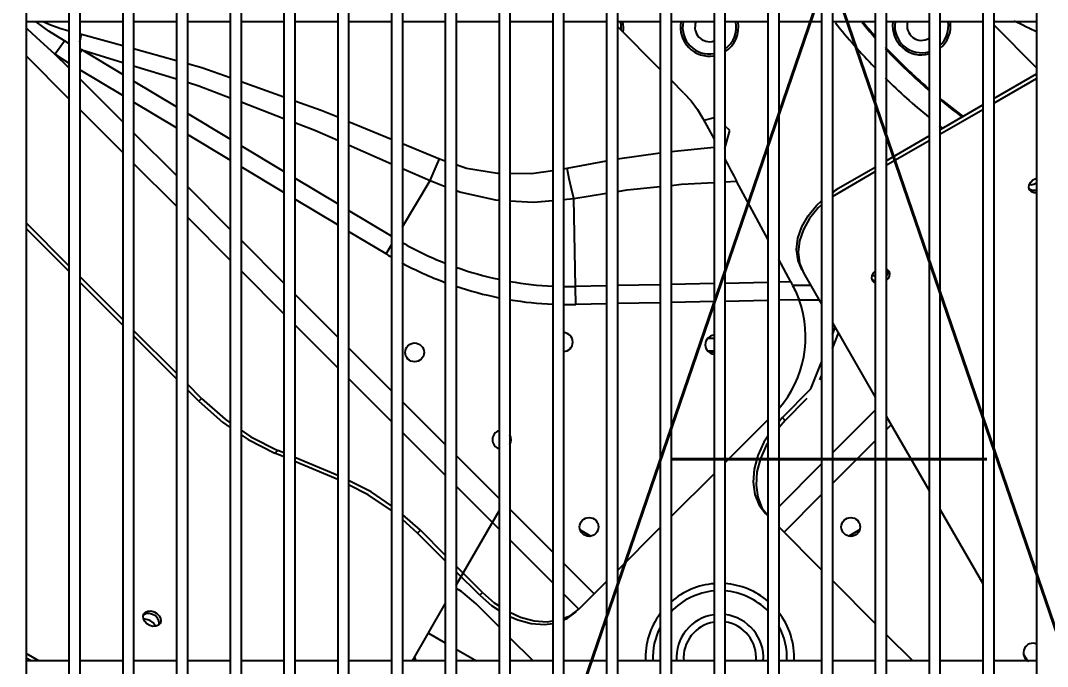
# Model space of a CAD drawing. Header units: metres. Extents: x -367 to 374, y -238 to 224.
# Drawn here: x 242.5849 to 242.868, y 217.6391 to 217.817 of the extents above; entities that cross this region are included whole.
import ezdxf
from ezdxf.enums import TextEntityAlignment as Align

# ---------------------------------------------------------------- set-up
doc = ezdxf.new("R2010")
doc.units = ezdxf.units.M
for name, color, linetype in [('ELE-ALIMENTADORES', 160, 'Continuous'), ('LA_BAU_BASES GERAIS_R00$0$ARQ-XREF-ATT', 8, 'Continuous'), ('LA_BAU_BASES GERAIS_R00$0$BASE', 253, 'Continuous'), ('LA_BAU_BASES GERAIS_R00$0$dutos', 31, 'Continuous')]:
    doc.layers.add(name, color=color, linetype=linetype)
doc.styles.add('LA_BAU_BASES GERAIS_R00$0$R60-125-RS', font='romans.shx', dxfattribs={"height": 0.19})
doc.styles.add('LA_BAU_BASES GERAIS_R00$0$R80-100-RS', font='romans.shx', dxfattribs={"height": 0.203})

# ---------------------------------------------------------------- blocks, each defined once
blk = doc.blocks.new('LA_BAU_BASES GERAIS_R00$0$A$C5BA41825')
at = {"layer": 'LA_BAU_BASES GERAIS_R00$0$dutos', "color": 251}
for p, q in [((-24.16357084344113, 40.12119266126558), (-24.16357084344113, 39.27525855573538)), ((-24.15175084344113, 40.12119266126558), (-24.15175084344113, 39.27525855573538)), ((-24.14875084344113, 40.12119266126558), (-24.14875084344113, 39.27525855573538)), ((-24.13693084344113, 40.12119266126558), (-24.13693084344113, 39.27525855573538)), ((-24.13393084344113, 40.12119266126558), (-24.13393084344113, 39.27525855573538)), ((-24.12211084344113, 40.12119266126558), (-24.12211084344113, 39.27525855573538)), ((-24.11911084344113, 40.12119266126558), (-24.11911084344113, 39.27525855573538)), ((-24.10729084344113, 40.12119266126558), (-24.10729084344113, 39.27525855573538)), ((-24.10429084344113, 40.12119266126558), (-24.10429084344113, 39.27525855573538)), ((-24.09247084344113, 40.12119266126558), (-24.09247084344113, 39.27525855573538)), ((-24.08947084344113, 40.12119266126558), (-24.08947084344113, 39.27525855573538)), ((-24.07765084344113, 40.12119266126558), (-24.07765084344113, 39.27525855573538)), ((-24.07465084344113, 40.12119266126558), (-24.07465084344113, 39.27525855573538)), ((-24.06283084344113, 40.12119266126558), (-24.06283084344113, 39.27525855573538)), ((-24.05983084344113, 40.12119266126558), (-24.05983084344113, 39.27525855573538)), ((-24.04801084344113, 40.12119266126558), (-24.04801084344113, 39.27525855573538)), ((-24.04501084344113, 40.12119266126558), (-24.04501084344113, 39.27525855573538)), ((-24.03319084344113, 40.12119266126558), (-24.03319084344113, 39.27525855573538)), ((-24.03019084344113, 40.12119266126558), (-24.03019084344113, 39.27525855573538)), ((-24.01837084344113, 40.12119266126558), (-24.01837084344113, 39.27525855573538)), ((-24.01537084344113, 40.12119266126558), (-24.01537084344113, 39.27525855573538)), ((-24.00355084344113, 40.12119266126558), (-24.00355084344113, 39.27525855573538)), ((-24.00055084344113, 40.12119266126558), (-24.00055084344113, 39.27525855573538)), ((-23.98873084344113, 40.12119266126558), (-23.98873084344113, 39.27525855573538)), ((-23.98573084344113, 40.12119266126558), (-23.98573084344113, 39.27525855573538)), ((-23.97391084344112, 40.12119266126558), (-23.97391084344112, 39.27525855573538)), ((-23.97091084344112, 40.12119266126558), (-23.97091084344112, 39.27525855573538)), ((-23.95909084344112, 40.12119266126558), (-23.95909084344112, 39.27525855573538)), ((-23.95609084344112, 40.12119266126558), (-23.95609084344112, 39.27525855573538)), ((-23.94427084344112, 40.12119266126558), (-23.94427084344112, 39.27525855573538)), ((-23.94127084344112, 40.12119266126558), (-23.94127084344112, 39.27525855573538)), ((-23.92945084344112, 40.12119266126558), (-23.92945084344112, 39.27525855573538)), ((-23.92645084344112, 40.12119266126558), (-23.92645084344112, 39.27525855573538)), ((-23.91463084344112, 40.12119266126558), (-23.91463084344112, 39.27525855573538)), ((-23.91163084344112, 40.12119266126558), (-23.91163084344112, 39.27525855573538)), ((-23.89981084344112, 40.12119266126558), (-23.89981084344112, 39.27525855573538)), ((-23.89681084344112, 40.12119266126558), (-23.89681084344112, 39.27525855573538)), ((-23.88499084344112, 40.12119266126558), (-23.88499084344112, 39.27525855573538)), ((-24.15175084344113, 39.87665567005251), (-24.16357084344113, 39.87665567005251)), ((-24.13693084344113, 39.87665567005251), (-24.14875084344113, 39.87665567005251)), ((-24.12211084344113, 39.87665567005251), (-24.13393084344113, 39.87665567005251)), ((-24.10729084344113, 39.87665567005251), (-24.11911084344113, 39.87665567005251)), ((-24.09247084344113, 39.87665567005251), (-24.10429084344113, 39.87665567005251)), ((-24.07765084344113, 39.87665567005251), (-24.08947084344113, 39.87665567005251)), ((-24.06283084344113, 39.87665567005251), (-24.07465084344113, 39.87665567005251)), ((-24.04801084344113, 39.87665567005251), (-24.05983084344113, 39.87665567005251)), ((-24.03319084344113, 39.87665567005251), (-24.04501084344113, 39.87665567005251)), ((-24.01837084344113, 39.87665567005251), (-24.03019084344113, 39.87665567005251)), ((-24.00355084344113, 39.87665567005251), (-24.01537084344113, 39.87665567005251)), ((-23.98873084344113, 39.87665567005251), (-24.00055084344113, 39.87665567005251)), ((-23.98873084344113, 39.86359384003799), (-24.00055084344113, 39.87541384003794)), ((-23.97391084344112, 39.87665567005251), (-23.98573084344113, 39.87665567005251)), ((-23.95909084344112, 39.87665567005251), (-23.97091084344112, 39.87665567005251)), ((-23.94427084344112, 39.87665567005251), (-23.95609084344112, 39.87665567005251)), ((-23.92945084344112, 39.87665567005251), (-23.94127084344112, 39.87665567005251)), ((-23.91463084344112, 39.87665567005251), (-23.92645084344112, 39.87665567005251)), ((-23.89981084344112, 39.87665567005251), (-23.91163084344112, 39.87665567005251)), ((-23.88499084344112, 39.87665567005251), (-23.89681084344112, 39.87665567005251)), ((-23.88499084344112, 39.86400557476634), (-23.89681084344112, 39.87582557476628)), ((-24.14875084344113, 39.87342887552234), (-24.14832913760622, 39.87332357959247)), ((-24.14832913760622, 39.87332357959247), (-24.13693084344113, 39.87016589956409)), ((-24.15559899959458, 39.86782743651872), (-24.15301522703349, 39.87147522368889)), ((-24.15175084344113, 39.87077140457723), (-24.15301522570476, 39.87147522556415)), ((-24.13393084344113, 39.86933480677578), (-24.12211084344113, 39.8660603011881)), ((-24.15175084344113, 39.85552928036554), (-24.16357084344113, 39.8673492803656)), ((-24.15175084344113, 39.86397928036524), (-24.15559899959458, 39.86782743651872)), ((-24.14821095983785, 39.86894215262339), (-24.14875084344113, 39.86920312631287)), ((-24.14875084344113, 39.86804363541864), (-24.14821095983676, 39.86894215262453)), ((-24.14821095987713, 39.86894215264851), (-24.13693084344113, 39.865492739611)), ((-24.13693084344113, 39.86216437490452), (-24.14821095987713, 39.86894215264851)), ((-24.13393084344113, 39.86457535199509), (-24.12211084344113, 39.86096084479254)), ((-24.13693084344113, 39.85637625235358), (-24.14875084344113, 39.86347842487032)), ((-24.13693084344113, 39.84915928036526), (-24.14875084344113, 39.8609792803652)), ((-23.89681084344112, 39.85554541524812), (-23.88499084344112, 39.86236969543029)), ((-23.89681084344112, 39.85429768711356), (-23.88499084344112, 39.86112196729573)), ((-24.12211084344113, 39.85325962053105), (-24.13393084344113, 39.86036179304779)), ((-24.10429084344113, 39.86026458602669), (-24.09247084344113, 39.8560496556812)), ((-23.98220075184767, 39.85706374844449), (-23.98573084344113, 39.86059384003795)), ((-24.13693084344113, 39.84070928036556), (-24.14875084344113, 39.85252928036562)), ((-24.12211084344113, 39.84747149797909), (-24.13393084344113, 39.85457367049582)), ((-24.10429084344113, 39.8546167982754), (-24.09247084344113, 39.85009515398019)), ((-23.91163084344112, 39.84698908425867), (-23.89981084344112, 39.85381336444084)), ((-23.91163084344112, 39.84574135612411), (-23.89981084344112, 39.85256563630628)), ((-24.10729084344113, 39.84435486615655), (-24.11911084344113, 39.85145703867317)), ((-23.97699982228476, 39.85007353970013), (-23.97391084344112, 39.84433686470345)), ((-23.97391084344112, 39.85025313746121), (-23.97669430741421, 39.84950615494085)), ((-24.07465084344113, 39.8492702598387), (-24.06283084344113, 39.84439522592231)), ((-23.96959233695567, 39.84671995650262), (-23.97091084344112, 39.84803846298814)), ((-23.97091084344112, 39.84179922330918), (-23.96959233695567, 39.84671995650262)), ((-24.12211084344113, 39.83433928036527), (-24.13393084344113, 39.84615928036521)), ((-24.10729084344113, 39.83856674360561), (-24.11911084344113, 39.84566891612235)), ((-23.92645084344112, 39.83843275326922), (-23.91463084344112, 39.84525703345139)), ((-23.92645084344112, 39.83718502513466), (-23.91463084344112, 39.84400930531683)), ((-24.09247084344113, 39.83545011178308), (-24.10429084344113, 39.84255228429981)), ((-24.07465084344113, 39.8427736748165), (-24.06283084344113, 39.83761466668193)), ((-24.05983084344113, 39.84315790766891), (-24.0496151273564, 39.83894454367578)), ((-23.98573084344113, 39.8410191339899), (-23.97391084344112, 39.84214825601828)), ((-24.0496151273564, 39.83894454367578), (-24.04801084344113, 39.83840138372557)), ((-24.01442865896294, 39.83635703887796), (-24.00355084344113, 39.83842924442013)), ((-24.00055084344113, 39.83899126974381), (-23.98873084344113, 39.84064878553909)), ((-23.97091084344112, 39.83883480293503), (-23.97006412010949, 39.83737176161071)), ((-24.12211084344113, 39.82588928036557), (-24.13393084344113, 39.83770928036563)), ((-24.09247084344113, 39.829661989231), (-24.10429084344113, 39.83676416174774)), ((-24.05983084344113, 39.83630527375465), (-24.05219311884768, 39.83297167956596)), ((-24.01537084344113, 39.83622142520233), (-24.01442865896294, 39.83635703887796)), ((-23.94127084344112, 39.82862869414521), (-23.92945084344112, 39.83545297432738)), ((-23.93958973205131, 39.83084701239318), (-23.92945084344112, 39.83670070246194)), ((-24.07765084344113, 39.82654535740846), (-24.08947084344113, 39.8336475299252)), ((-24.05983084344113, 39.82026037123364), (-24.05219311884768, 39.83297167956596)), ((-24.05219311884768, 39.83297167956596), (-24.04801084344113, 39.83136607855909)), ((-23.97091084344112, 39.83261050502449), (-23.9676919833033, 39.83278755302013)), ((-23.95909084344112, 39.81681400756088), (-23.9676919833033, 39.83278755302013)), ((-24.10729084344113, 39.81951928036517), (-24.11911084344113, 39.83133928036523)), ((-23.94127084344112, 39.82971563677143), (-23.93958973341167, 39.83084701160772)), ((-24.07765084344113, 39.82075723485764), (-24.08947084344113, 39.82785940737426)), ((-24.01537084344113, 39.82779892012957), (-24.01260766775022, 39.82804943007545)), ((-24.01260766775022, 39.82804943007545), (-24.00355084344113, 39.82949315071573)), ((-24.01199506422222, 39.79883141000016), (-24.01260766775022, 39.82804943007545)), ((-24.06283084344113, 39.81764060303499), (-24.07465084344113, 39.82474277555173)), ((-24.15175084344113, 39.80952928036527), (-24.16357084344113, 39.82134928036521)), ((-24.10729084344113, 39.81106928036559), (-24.11911084344113, 39.82288928036564)), ((-24.15175084344113, 39.80797928036554), (-24.16357084344113, 39.8197992803656)), ((-24.06433849954694, 39.81275837166379), (-24.07465084344113, 39.81895465299976)), ((-24.09247084344113, 39.80469928036518), (-24.10429084344113, 39.81651928036524)), ((-24.06433849954694, 39.81275837166379), (-24.06283084344113, 39.81526753278706)), ((-23.95274888392476, 39.80503608274523), (-23.95609084344112, 39.81124257898955)), ((-23.95035319780585, 39.81026559608233), (-23.94925208510076, 39.80758269880744)), ((-24.09247084344113, 39.7962492803656), (-24.10429084344113, 39.80806928036554)), ((-23.94925208510076, 39.80758269880744), (-23.94427084344112, 39.79895493516926)), ((-23.92645084344112, 39.80860906089754), (-23.92617110237131, 39.8084935313907)), ((-23.92617110237131, 39.8084935313907), (-23.92570302079204, 39.80799452295537)), ((-24.13693084344113, 39.79470928036528), (-24.14875084344113, 39.80652928036523)), ((-24.13693084344113, 39.79315928036556), (-24.14875084344113, 39.80497928036561)), ((-23.98873084344113, 39.80428166217541), (-24.00055084344113, 39.80403383656301)), ((-23.97391084344112, 39.8045923876881), (-23.98573084344113, 39.80434456207684)), ((-23.95909084344112, 39.80490311320193), (-23.97091084344112, 39.80465528759066)), ((-23.95274888392476, 39.80503608274523), (-23.95609084344112, 39.80496601310335)), ((-24.07765084344113, 39.7898792803652), (-24.08947084344113, 39.80169928036526)), ((-24.00355084344113, 39.80397093666159), (-24.01209906499967, 39.80379170923027)), ((-23.94719819487494, 39.80402525658383), (-23.95225048051312, 39.80402525658383)), ((-24.00355084344113, 39.79900845688519), (-24.01199506422222, 39.79883141000016)), ((-23.98873084344113, 39.79931918239902), (-24.00055084344113, 39.79907135678673)), ((-23.97391084344112, 39.79962990791182), (-23.98573084344113, 39.79938208230055)), ((-23.95909084344112, 39.79994063342554), (-23.97091084344112, 39.79969280781324)), ((-23.95046437020876, 39.80012150153073), (-23.95609084344112, 39.80000353332707)), ((-23.94487436004113, 39.80000025658308), (-23.95046437020876, 39.80000025658308)), ((-24.07765084344113, 39.78142928036561), (-24.08947084344113, 39.79324928036556)), ((-23.94127084344112, 39.79375878274629), (-23.92945084344112, 39.77328594220091)), ((-24.12211084344113, 39.77988928036518), (-24.13393084344113, 39.79170928036524)), ((-24.12211084344113, 39.77833928036557), (-24.13393084344113, 39.79015928036563)), ((-23.94127084344112, 39.79057098949909), (-23.94052248184912, 39.79246258244564)), ((-23.94127084344112, 39.78674794498852), (-23.93962498961676, 39.79090808030014)), ((-24.06283084344113, 39.77505928036521), (-24.07465084344113, 39.78687928036527)), ((-23.94720792480003, 39.77556415144193), (-23.94427084344112, 39.7829880524547)), ((-23.94470535201276, 39.77806672422923), (-23.94427084344112, 39.77916500794527)), ((-24.11520106850076, 39.77297950542481), (-24.11911084344113, 39.77688928036525)), ((-24.06283084344113, 39.76660928036563), (-24.07465084344113, 39.77842928036557)), ((-24.11597606850113, 39.77220450542563), (-24.11911084344113, 39.77533928036564)), ((-23.95506723819494, 39.76770483804705), (-23.94720792480003, 39.77556415144193)), ((-24.11597606850113, 39.77220450542563), (-24.11520106850076, 39.77297950542481)), ((-24.04801084344113, 39.76023928036523), (-24.05983084344113, 39.77205928036528)), ((-23.95429223819458, 39.76692983804776), (-23.94822255798331, 39.7729995182591)), ((-23.95506723819494, 39.76770483804705), (-23.95609084344112, 39.76652798415864)), ((-23.95429223819458, 39.76692983804776), (-23.95506723819494, 39.76770483804705)), ((-23.94127084344112, 39.75795123280091), (-23.92945084344112, 39.76977123280085)), ((-23.92645084344112, 39.76808978977795), (-23.91463084344112, 39.74761694923245)), ((-23.97091084344112, 39.75521657186016), (-23.95909084344112, 39.7670365718601)), ((-23.95429223819458, 39.76692983804776), (-23.95609084344112, 39.7648619553496)), ((-23.92645084344112, 39.76432123280119), (-23.9250714558524, 39.76570062038991)), ((-24.04801084344113, 39.75178928036564), (-24.05983084344113, 39.76360928036559)), ((-23.94127084344112, 39.74950123280121), (-23.92945084344112, 39.76132123280127)), ((-24.09417403406622, 39.7586512008005), (-24.09494903406549, 39.75787620080121)), ((-24.09247084344113, 39.75683485493289), (-24.09494903406549, 39.75787620080121)), ((-24.09247084344113, 39.7579355131129), (-24.09417403406622, 39.7586512008005)), ((-24.07765084344113, 39.75170808830774), (-24.08947084344113, 39.75667490080411)), ((-24.03319084344113, 39.74541928036524), (-24.04501084344113, 39.75723928036518)), ((-24.07765084344113, 39.75060743012773), (-24.08947084344113, 39.75557424262411)), ((-23.95609084344112, 39.74313123280081), (-23.94427084344112, 39.75495123280086)), ((-23.98573084344113, 39.74039657186017), (-23.97391084344112, 39.75221657186012)), ((-24.03319084344113, 39.73696928036554), (-24.04501084344113, 39.7487892803656)), ((-23.95462358738076, 39.73614848886155), (-23.94427084344112, 39.74650123280128)), ((-24.04501084344113, 39.72156509131037), (-24.03319084344113, 39.74203793185575)), ((-24.01837084344113, 39.73059928036525), (-24.03019084344113, 39.7424192803652)), ((-23.96069567003567, 39.74281839329069), (-23.95909084344112, 39.74069415286306)), ((-23.91163084344112, 39.74242079681073), (-23.89981084344112, 39.72194795626524)), ((-24.05486032248985, 39.73663875941395), (-24.05983084344113, 39.74103011862815)), ((-24.05563532248912, 39.73586375941363), (-24.05983084344113, 39.73957042110374)), ((-24.05486032248985, 39.73663875941395), (-24.05563532248912, 39.73586375941363)), ((-24.04801084344113, 39.72978928036525), (-24.05486032248985, 39.73663875941395)), ((-24.01079349624658, 39.73673780227682), (-24.0078484820564, 39.73503749754161)), ((-24.00055084344113, 39.72557657186019), (-23.98873084344113, 39.73739657186013)), ((-23.95609084344112, 39.73761574492198), (-23.94427084344112, 39.72579574492192)), ((-23.93380620484476, 39.73674829953109), (-23.93676737834076, 39.73503866521582)), ((-24.04801084344113, 39.72823928036564), (-24.05563532248912, 39.73586375941363)), ((-24.01837084344113, 39.72214928036556), (-24.03019084344113, 39.73396928036561)), ((-24.0377308383753, 39.7195092752994), (-24.04501084344113, 39.72678928036521)), ((-24.03850583837458, 39.71873427529908), (-24.04501084344113, 39.7252392803656)), ((-24.00694948918913, 39.71917792611328), (-24.01537084344113, 39.72759928036521)), ((-24.0111744891884, 39.71495292611291), (-24.00355084344113, 39.72257657186015)), ((-23.94127084344112, 39.722795744922), (-23.92945084344112, 39.71097574492194)), ((-24.03947640112367, 39.71634949898782), (-24.04306842486767, 39.71941582372517)), ((-24.0377308383753, 39.7195092752994), (-24.03850583837458, 39.71873427529908)), ((-24.0111744891884, 39.71495292611291), (-24.01537084344113, 39.71914928036563)), ((-24.13132893505531, 39.71294603837941), (-24.13113082186367, 39.71360091313579)), ((-24.05708290343239, 39.70065567005281), (-24.04801084344113, 39.7163689388874)), ((-24.03319084344113, 39.71006394130632), (-24.03947640112367, 39.71634949898782)), ((-24.01361939361822, 39.71310584345827), (-24.0111744891884, 39.71495292611291)), ((-24.01537084344113, 39.71240599376119), (-24.01361939361822, 39.71310584345827)), ((-24.05266470466476, 39.70830821479683), (-24.04801084344113, 39.70562130676626)), ((-23.92645084344112, 39.70797574492201), (-23.91913076857204, 39.70065567005281)), ((-24.02378257218767, 39.70065567005281), (-24.03019084344113, 39.70706394130627)), ((-24.16001625864985, 39.70065567005281), (-24.16357084344113, 39.70270791053827)), ((-24.04501084344113, 39.7038892559591), (-24.03941010836186, 39.70065567005281)), ((-23.88856569297931, 39.70247078432556), (-23.88768331589567, 39.70094246238591)), ((-24.16217738717349, 39.70065567005281), (-24.16357084344113, 39.70146018240382)), ((-24.15175084344113, 39.70065567005281), (-24.16357084344113, 39.70065567005281)), ((-24.13693084344113, 39.70065567005281), (-24.14875084344113, 39.70065567005281)), ((-24.12211084344113, 39.70065567005281), (-24.13393084344113, 39.70065567005281)), ((-24.10729084344113, 39.70065567005281), (-24.11911084344113, 39.70065567005281)), ((-24.09247084344113, 39.70065567005281), (-24.10429084344113, 39.70065567005281)), ((-24.07765084344113, 39.70065567005281), (-24.08947084344113, 39.70065567005281)), ((-24.06283084344113, 39.70065567005281), (-24.07465084344113, 39.70065567005281)), ((-24.04801084344113, 39.70065567005281), (-24.05983084344113, 39.70065567005281)), ((-24.03319084344113, 39.70065567005281), (-24.04501084344113, 39.70065567005281)), ((-24.01837084344113, 39.70065567005281), (-24.03019084344113, 39.70065567005281)), ((-24.00355084344113, 39.70065567005281), (-24.01537084344113, 39.70065567005281)), ((-23.98873084344113, 39.70065567005281), (-24.00055084344113, 39.70065567005281)), ((-23.97391084344112, 39.70065567005281), (-23.98573084344113, 39.70065567005281)), ((-23.95909084344112, 39.70065567005281), (-23.97091084344112, 39.70065567005281)), ((-23.94427084344112, 39.70065567005281), (-23.95609084344112, 39.70065567005281)), ((-23.92945084344112, 39.70065567005281), (-23.94127084344112, 39.70065567005281)), ((-23.91463084344112, 39.70065567005281), (-23.92645084344112, 39.70065567005281)), ((-23.89981084344112, 39.70065567005281), (-23.91163084344112, 39.70065567005281)), ((-23.88499084344112, 39.70065567005281), (-23.89681084344112, 39.70065567005281))]:
    blk.add_line(p, q, dxfattribs=at)
for points in [[(-24.15559899959458, 39.86782743651872), (-24.15956997818949, 39.87132333998773), (-24.16306977074294, 39.87458933327503), (-24.16357084344113, 39.87508069894193)], [(-24.15301522703349, 39.87147522368889), (-24.15729679799022, 39.87414099522812), (-24.1608026777313, 39.87665567005251)], [(-24.15870321516985, 39.87665567005251), (-24.15698768082004, 39.8759358963332), (-24.15425815678258, 39.87495632980301), (-24.15175084344113, 39.87419790845399)], [(-24.14875084344113, 39.87113971476379), (-24.14859790746222, 39.87196830859466), (-24.14832913703458, 39.87332358016522)], [(-24.15175084344113, 39.86528989478018), (-24.15353954130003, 39.86642276426778), (-24.15559899959458, 39.86782743651872)], [(-24.11911084344113, 39.8652292083998), (-24.11508773448222, 39.86411468278527), (-24.10729084344113, 39.86133436530156)], [(-24.11911084344113, 39.86004345717652), (-24.11594962310186, 39.85907676904742), (-24.10729084344113, 39.85576442372997)], [(-23.98220075184767, 39.85706374844449), (-23.98024146694149, 39.85490404257871), (-23.97850534619131, 39.85257062809683), (-23.97699982228476, 39.85007353970013)], [(-24.08947084344113, 39.85497987640633), (-24.08225934659349, 39.85240830644773), (-24.07765084344113, 39.85050757809211)], [(-24.08947084344113, 39.84894752852449), (-24.08400842228294, 39.84685792400126), (-24.07765084344113, 39.84408306774378)], [(-24.05219311701604, 39.83297168261504), (-24.05138745399494, 39.83488345524268), (-24.05052428032258, 39.83688331443102), (-24.04961512728222, 39.83894454374888)], [(-24.04501084344113, 39.83738567831836), (-24.04211655488731, 39.83640576347284), (-24.03358808556985, 39.83500128138053), (-24.03319084344113, 39.83499878527471)], [(-24.03019084344113, 39.83497993450521), (-24.02425529756839, 39.8349426379707), (-24.01837084344113, 39.8357896190787)], [(-24.01260766775022, 39.82804943007545), (-24.01322832702767, 39.83067763418558), (-24.01383984137131, 39.83346744551284), (-24.01442865897276, 39.83635703886921)], [(-23.97006412010949, 39.83737176161071), (-23.96926337914913, 39.83578781228891), (-23.96846898456113, 39.83425149918594), (-23.9676919833033, 39.83278755302013)], [(-23.88690508270258, 39.83039452295611), (-23.88710351405894, 39.83105379700964), (-23.8870025598524, 39.83179519513249), (-23.88661871936404, 39.83251570071764), (-23.88600021247531, 39.83313665011906), (-23.88522053720622, 39.83358542619328), (-23.88499084344112, 39.83364588661902)], [(-24.04501084344113, 39.83021436028196), (-24.04375507028949, 39.82973226131833), (-24.03418238089422, 39.82766971731655), (-24.03319084344113, 39.82761060650455)], [(-24.00055084344113, 39.82997137153359), (-23.99788438341494, 39.83039642376491), (-23.98873084344113, 39.83134634656631)], [(-23.98573084344113, 39.83165767621688), (-23.98290799163458, 39.83195062203981), (-23.97391084344112, 39.83244549506344)], [(-23.93958973205131, 39.83084701239318), (-23.94060200943495, 39.83012814807762), (-23.94127084344112, 39.82943667964526)], [(-23.88702532906586, 39.83079403293868), (-23.88684446803531, 39.83060105377467), (-23.8861560246884, 39.83031502087795)], [(-23.88696796832185, 39.83186012676708), (-23.88649820683967, 39.83183330997645), (-23.88574937161422, 39.83198588426012), (-23.8850118257804, 39.83231530577393), (-23.88499084344112, 39.83233051248158)], [(-23.88499084344112, 39.82957887723319), (-23.88574841407203, 39.82960907077029), (-23.88643676942512, 39.82989491765613), (-23.88690508270258, 39.83039452295611)], [(-23.8861560246884, 39.83031502087795), (-23.88533684011531, 39.83028223064127), (-23.88499084344112, 39.83037257978992)], [(-24.03019084344113, 39.82743176057727), (-24.02369328259203, 39.82704440647797), (-24.01837084344113, 39.82752693965392)], [(-23.94966215861676, 39.80829296697323), (-23.95076185031458, 39.81096912835142), (-23.95114339110331, 39.8139613844819), (-23.95077586811022, 39.81709141573253), (-23.94971486435022, 39.82018691658925), (-23.94799793578803, 39.82321434045764), (-23.94563900194149, 39.82611468853361), (-23.94427084344112, 39.82735063378084)], [(-23.94427084344112, 39.82626295111027), (-23.94518328100585, 39.8254430926271), (-23.94755752392767, 39.82253890003688), (-23.94928728148913, 39.81950544501103), (-23.95035797458694, 39.81640312506488), (-23.95073202908731, 39.8132656478067), (-23.95035319780585, 39.81026559608233)], [(-23.93020635289204, 39.80539452295579), (-23.93040478424731, 39.80605379701035), (-23.93030383004186, 39.80679519513217), (-23.92991998955349, 39.8075157007172), (-23.92945084344112, 39.80798669950957)], [(-23.92570302079204, 39.80799452295537), (-23.92550419016949, 39.80733484337281), (-23.92560384137567, 39.80659186088235), (-23.92598627964113, 39.8058691930205), (-23.92645084344112, 39.80540104242709)], [(-23.92645084344112, 39.80651749335436), (-23.92639375704767, 39.80657503158375), (-23.92601140512658, 39.80729783686195)], [(-23.92601140512658, 39.80729783686195), (-23.9259118719284, 39.80804098748342), (-23.9259901527513, 39.80830062615655)], [(-23.95274888392476, 39.80503608274523), (-23.95258247297021, 39.80472397224707), (-23.95241621313821, 39.8044059810627), (-23.95225048051312, 39.80408277069432)], [(-23.93032659925531, 39.80579403293837), (-23.93014573822476, 39.80560105377538), (-23.92945729487786, 39.80531502087763)], [(-23.93026923851131, 39.80686012676779), (-23.92979947702913, 39.80683330997726), (-23.92945084344112, 39.80690434365431)], [(-23.92945084344112, 39.80477565638887), (-23.92973803961458, 39.80489491765582), (-23.93020635289204, 39.80539452295579)], [(-23.95225048051312, 39.80408277069432), (-23.95201367622658, 39.80360126940377), (-23.95178978934985, 39.80312605986592), (-23.95156229119095, 39.80266561425105)], [(-23.95156229119095, 39.80266561425105), (-23.95115790065567, 39.8018268105692), (-23.95079268491894, 39.800976738739), (-23.95046437020876, 39.80012150153073)], [(-24.11597606850113, 39.77220450542563), (-24.10945687212767, 39.76644492140122), (-24.10729084344113, 39.76496893966305)], [(-24.11520106850076, 39.77297950542481), (-24.1086818721284, 39.76721992140153), (-24.10729084344113, 39.76627204247836)], [(-24.10429084344113, 39.76422777351536), (-24.1016011458884, 39.76239495177322), (-24.09417403406622, 39.7586512008005)], [(-24.10429084344113, 39.76292467070016), (-24.10237614588876, 39.7616199517729), (-24.09494903406549, 39.75787620080121)], [(-23.95909084344112, 39.76260309566783), (-23.96018307015385, 39.76091435580372), (-23.96185604847276, 39.75720835924085), (-23.96284541278803, 39.75348301264091), (-23.96311314238476, 39.74988147898409), (-23.9626489485644, 39.74654216318993), (-23.96147067003604, 39.74359339329101), (-23.95962358738149, 39.7411484888612)], [(-23.95909084344112, 39.76062983400709), (-23.95940807015458, 39.7601393558034), (-23.9610810484724, 39.75643335924053), (-23.96207041278767, 39.75270801264048), (-23.9623381423844, 39.74910647898378), (-23.96187394856403, 39.74576716318961), (-23.96069567003567, 39.74281839329069)], [(-24.06283084344113, 39.74338730936779), (-24.06846024510222, 39.74722331306555), (-24.07465084344113, 39.75034378022781)], [(-24.06283084344113, 39.74208420655248), (-24.06923524510258, 39.74644831306523), (-24.07465084344113, 39.74917812945102)], [(-24.0377308383753, 39.7195092752994), (-24.03448458328695, 39.71668574404305), (-24.03319084344113, 39.71584899159211)], [(-24.03850583837458, 39.71873427529908), (-24.03525958328731, 39.71591074404273), (-24.03319084344113, 39.71457274464376)], [(-24.13037328184149, 39.71368218751354), (-24.13106663575858, 39.71339681048232), (-24.13125234903276, 39.71319919796451)], [(-24.13113082186367, 39.71360091313579), (-24.13065893789894, 39.71410294529721), (-24.12996567058476, 39.71438813606665), (-24.12914860272549, 39.71441826874411), (-24.12830043372113, 39.7141944947939), (-24.12752147697604, 39.71374339482156), (-24.1269068844764, 39.71312103570813), (-24.12652560253422, 39.71239534364554), (-24.12642897552222, 39.71165628698009), (-24.12662748976476, 39.71100091313508)], [(-24.12693316795313, 39.71168936744346), (-24.12731436306112, 39.71241519721355), (-24.12792892396258, 39.71303764511072), (-24.12870790644222, 39.71348876058596), (-24.12955613814767, 39.71371246367619), (-24.13037328184149, 39.71368218751354)], [(-24.03019084344113, 39.71405509481292), (-24.02723435956803, 39.71272046502156), (-24.02350901296803, 39.71173110070629), (-24.01990747931131, 39.71146337110963), (-24.01837084344113, 39.71167697680528)], [(-24.01537084344113, 39.7119406706405), (-24.01439439361858, 39.71233084345795), (-24.01194948918876, 39.71417792611248)], [(-24.12662748976476, 39.71100091313508), (-24.12709922216513, 39.71049942951322), (-24.12779176887712, 39.71021615935899), (-24.12860766526149, 39.7101883221801), (-24.12945467666185, 39.71041349015718), (-24.13023316577785, 39.7108643207099), (-24.13084838095531, 39.71148499339029), (-24.13123105758003, 39.71220855345871), (-24.13132893505531, 39.71294603837941)], [(-24.12786529708804, 39.71021365068486), (-24.12807695380695, 39.71063388445793), (-24.12858350462513, 39.71120610764558), (-24.12923756494149, 39.71168013031797), (-24.12997511077531, 39.71200955183065), (-24.13072394600076, 39.71216212611432), (-24.1311923608604, 39.71213538619691)], [(-24.12691335237712, 39.71069702173793), (-24.12683665803385, 39.71095014156708), (-24.12693316795313, 39.71168936744346)], [(-24.03019084344113, 39.71293024068382), (-24.0280093595684, 39.71194546502124), (-24.0242840129684, 39.71095610070597), (-24.02068247931167, 39.7106883711092), (-24.01837084344113, 39.71100970851865)]]:
    blk.add_lwpolyline(points, dxfattribs=at)
for centre in [(-24.05644696387203, 39.78564596354454), (-24.0083637027513, 39.73756270242382), (-23.93623881107022, 39.73756270242382)]:
    blk.add_circle(centre, 0.002599999999636362, dxfattribs=at)
for centre, radius, start, end in [((-24.00687810337858, 39.87503409960266), 0.007399999975636362, 354.9709238107609, 12.68347419291453), ((-24.00687810337858, 39.87503409960266), 0.00799999999963636, 351.3842074745999, 11.7182337888431), ((-23.97517002532367, 39.8752265770587), 0.00799999999963636, 169.6921828077407, 279.0668270140486), ((-23.97517002532367, 39.8752265770587), 0.007399999975636362, 168.8450155288006, 279.8131614861716), ((-23.97517002532367, 39.8752265770587), 0.004000000000363635, 159.0380641568932, 288.3877245182669), ((-23.97517002532367, 39.8752265770587), 0.00799999999963636, 302.1909428578744, 10.30784763384548), ((-23.97517002532367, 39.8752265770587), 0.007399999975636362, 305.2257407911089, 11.15494315526801), ((-23.80492753972913, 39.98476059691143), 0.1735000000003636, 218.6547177697763, 224.0231061594029), ((-23.80492753972913, 39.98476059691143), 0.1678000000003635, 220.1638703792462, 222.0258306329241), ((-23.80492753972913, 39.98476059691143), 0.1675000000003636, 220.246522563959, 221.9189373070942), ((-23.91668810337931, 39.87558409960309), 0.00799999999963636, 172.299206512169, 284.9166288622165), ((-23.91668810337931, 39.87558409960309), 0.007399999975636362, 171.6725549186208, 286.1428317528747), ((-23.91668810337931, 39.87558409960309), 0.004000000000363635, 164.4011060069227, 300.9988750989905), ((-23.91668810337931, 39.87558409960309), 0.00799999999963636, 309.2803008120693, 7.700810084817735), ((-23.91668810337931, 39.87558409960309), 0.007399999975636362, 313.2252949996901, 8.327431230396453), ((-23.97230125691022, 39.69926275658338), 0.1952500000003635, 63.37204775709742, 65.44129428520857), ((-23.80492753972913, 39.98476059691143), 0.1678000000003635, 223.4656618113247, 229.1448228574479), ((-23.80492753972913, 39.98476059691143), 0.1675000000003636, 223.3610967453487, 229.0507128820201), ((-23.80492753972913, 39.98476059691143), 0.1735000000003636, 225.3986441196382, 230.7539510202634), ((-23.80492753972913, 39.98476059691143), 0.1678000000003635, 230.4668502598802, 233.2129000629445), ((-23.80492753972913, 39.98476059691143), 0.1675000000003636, 230.3860999895698, 233.2571200856081), ((-23.80492753972913, 39.98476059691143), 0.1735000000003636, 231.973813886014, 232.3947740738806), ((-24.01404212446585, 39.89646559674702), 0.0926942589872727, 240.3472999701249, 248.4642752818607), ((-24.01404212446585, 39.89646559674702), 0.0976556499294545, 239.0000000014226, 239.9924284205153), ((-24.01404212446585, 39.89646559674702), 0.0976556499294545, 241.9666230829676, 249.5891662148172), ((-24.01404212446585, 39.89646559674702), 0.0926942589872727, 250.425497730293, 258.0567301395554), ((-24.01404212446585, 39.89646559674702), 0.0926942589872727, 259.9498565777689, 267.3314831457704), ((-24.01404212446585, 39.89646559674702), 0.0976556499294545, 251.4568842194711, 258.6701526283873), ((-24.01404212446585, 39.89646559674702), 0.0926942589872727, 269.185956000727, 271.2011236455066), ((-24.01404212446585, 39.89646559674702), 0.0976556499294545, 260.4689616501263, 267.4579754304021), ((-24.01404212446585, 39.89646559674702), 0.0976556499294545, 269.2192310639153, 271.2011236455066), ((-23.97866521794113, 39.78988860423215), 0.02999999999999999, 319.0206070137183, 19.94369752699716), ((-24.01543477056331, 39.78847439066885), 0.002599999999636362, 271.4278524608917, 88.57834547458201), ((-23.97371547047349, 39.78776728388777), 0.002599999999636362, 94.37581343735316, 265.6817821311342), ((-23.97230125691022, 39.70150025658381), 0.0880000000003636, 91.05027548816496, 92.28579033216948), ((-23.97230125691022, 39.70150025658381), 0.08449999999963634, 91.0928224352409, 92.20196783518512), ((-23.97230125691022, 39.70150025658381), 0.08419999999963633, 91.10602485735633, 91.81493660167563), ((-24.03240533331167, 39.76160433298412), 0.002599999999636362, 107.7163214623273, 252.1574391611696), ((-24.03240533331167, 39.76160433298412), 0.002599999999636362, 329.3995204696908, 30.37794471252949), ((-24.06068960455858, 39.69513629555286), 0.02999999999999999, 54.02924901861507, 58.36997875531686), ((-23.97230125691022, 39.70150025658381), 0.01849999999963636, 94.99689076787656, 136.6865520813846), ((-23.97230125691022, 39.70150025658381), 0.02050000000036363, 94.51153221346877, 131.0340017561421), ((-23.97230125691022, 39.70150025658381), 0.01849999999963636, 44.31006008429891, 85.68777578608889), ((-23.97230125691022, 39.70150025658381), 0.02050000000036363, 49.78134197380768, 86.10279097226577), ((-23.97230125691022, 39.70150025658381), 0.02050000000036363, 143.3349052636824, 182.367303196413), ((-23.97230125691022, 39.70150025658381), 0.02050000000036363, 357.6326968035871, 37.72622326354414), ((-23.97230125691022, 39.70150025658381), 0.012, 97.72934962449513, 184.0598220740861), ((-23.97230125691022, 39.70150025658381), 0.01000000000036363, 99.29661150874331, 184.8644207287186), ((-23.97230125691022, 39.70150025658381), 0.01000000000036363, 355.136269135002, 81.99735834575674), ((-23.97230125691022, 39.70150025658381), 0.012, 355.9401779259139, 83.33127333168828), ((-23.97230125691022, 39.70150025658381), 0.01849999999963636, 152.892106772566, 182.6328923798101), ((-23.97230125691022, 39.70150025658381), 0.01849999999963636, 357.3671076201899, 28.58659589339259), ((-23.88603422960622, 39.70291447014597), 0.002599999999636362, 65.95610685879059, 241.7313040252142), ((-24.0585682842153, 39.70008604302052), 0.002599999999636362, 12.73504677348517, 37.19853967128289), ((-23.97230125691022, 39.70150025658381), 0.08419999999963633, 0.2000811389776755, 0.3916089359785647), ((-23.97230125691022, 39.70150025658381), 0.08449999999963634, 359.8605777244664, 0.03460511447092212)]:
    blk.add_arc(centre, radius, start, end, dxfattribs=at)
blk = doc.blocks.new('LA_BAU_BASES GERAIS_R00')
at = {"layer": 'LA_BAU_BASES GERAIS_R00$0$ARQ-XREF-ATT'}
blk.add_blockref('LA_BAU_BASES GERAIS_R00$0$A$C5BA41825', (266.75, 177.9399999999999), dxfattribs=at)
at = {"layer": 'LA_BAU_BASES GERAIS_R00$0$BASE', "insert": (239.4669767338206, 218.1699473610048), "char_height": 0.203, "width": 4.404628274168999, "attachment_point": 1, "style": 'LA_BAU_BASES GERAIS_R00$0$R80-100-RS'}
blk.add_mtext('PÁTIO DESCOBERTO\\PCASA DE MÁQUINAS DE AR CONDICIONADO', dxfattribs=at)
at = {"layer": 'LA_BAU_BASES GERAIS_R00$0$BASE', "style": 'LA_BAU_BASES GERAIS_R00$0$R60-125-RS'}
for p in [(242.7815727361595, 218.919159373358), (358.6365727361596, 192.964159373358)]:
    blk.add_attdef('S', text='', height=0.19, rotation=90, dxfattribs=at).set_placement(p, align=Align.MIDDLE_CENTER)
at = {"layer": 'LA_BAU_BASES GERAIS_R00$0$BASE', "style": 'LA_BAU_BASES GERAIS_R00$0$R80-100-RS'}
blk.add_attdef('ACESSO', text='', height=0.203, dxfattribs=at).set_placement((365.922255870473, 191.9868442639211), align=Align.TOP_CENTER)
at = {"layer": 'LA_BAU_BASES GERAIS_R00$0$BASE', "style": 'LA_BAU_BASES GERAIS_R00$0$R60-125-RS'}
blk.add_attdef('S', text='', height=0.19, dxfattribs=at).set_placement((266.114159373358, 180.9134272638404), align=Align.MIDDLE_CENTER)

msp = doc.modelspace()

# ---------------------------------------------------------------- block references
at = {"layer": 'ELE-ALIMENTADORES', "color": 2}
msp.add_blockref('LA_BAU_BASES GERAIS_R00', (0, 0), dxfattribs=at)

doc.saveas('drawing.dxf')
